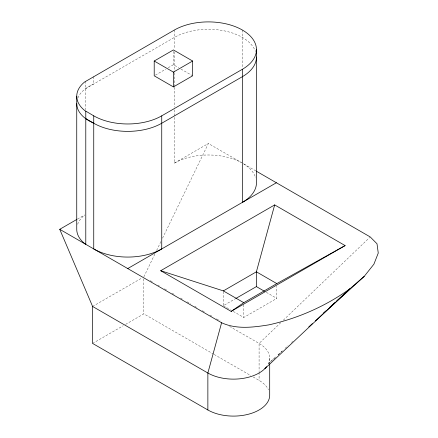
<?xml version="1.0" encoding="UTF-8"?>
<svg xmlns="http://www.w3.org/2000/svg" width="438" height="438" viewBox="0 0 438 438"><rect width="100%" height="100%" fill="white"/><g stroke="black" fill="none" stroke-linecap="round" stroke-linejoin="round"><path stroke-width="0.33" stroke-dasharray="2.19 1.64" d="M154.833 254.139L143.828 276.882L145.011 277.566M156.618 250.448L161.08 241.228M162.569 238.157L208.373 143.494L242.373 163.122M280.824 322.603L259.088 343.43L259.088 371.659M283.293 320.238L369.738 237.412M229.534 326.365L259.088 343.43A36.223 20.915 0 0 1 268.467 363.628L276.006 356.702M278.015 354.851L282.537 350.696M285.05 348.385L288.067 345.615M291.588 342.379L292.589 341.459M268.467 363.628L273.504 359.04M274.007 358.58L276.022 356.74M278.042 354.906L282.072 351.232M85.788 88.569L174.373 37.427A48.081 27.758 0 0 1 222.334 30.49A48.081 27.758 0 0 1 255.535 51.64M155.37 75.139L165.849 69.089M168.176 67.748L173.415 64.72L178.655 67.748M77.504 219.055L84.605 214.948M174.373 117.351L174.373 163.122L208.373 143.494M92.599 306.458L142.06 277.9M92.599 343.43L123.22 325.752M125.575 324.394L143.828 313.854L213.574 354.123M223.342 291.566L223.342 305.68L235.146 298.864M233.262 311.407L243.769 317.473L276.821 298.393L276.821 286.293M180.987 69.089L192.627 75.812M255.858 170.908L242.959 163.462A48.081 27.758 0 0 1 255.726 177.932M266.315 292.327L276.821 298.393M223.342 305.68L230.344 309.726M150.327 280.638L152.692 282.001M158.014 285.072L159.197 285.757M164.513 288.828L166.878 290.191M172.2 293.263L175.156 294.971M180.472 298.043L182.838 299.406M186.977 301.793L190.525 303.841M194.658 306.233L197.023 307.596M202.345 310.668L204.71 312.031M210.026 315.103L212.392 316.471M216.531 318.859L220.079 320.906M214.166 354.462L250.815 375.623M253.18 376.987L259.088 380.398A36.223 20.915 0 0 1 268.467 389.776M269.699 358.218L269.699 362.921M259.088 372.333L259.088 380.398M243.769 304.706L243.769 317.473M242.373 30.03L242.373 68.169M174.373 30.03L174.373 49.04M174.373 51.772L174.373 72.265M174.373 72.949L174.373 86.609M174.373 87.293L174.373 107.107M174.373 109.839L174.373 116.672M173.415 51.279L173.415 64.72M143.828 278.902L143.828 313.854M93.743 76.584L93.743 83.976L88.815 86.478L84.611 89.385A42.502 24.539 0 0 0 77.641 98.588M85.788 81.172L85.788 109.746M174.373 163.122A48.081 27.758 0 0 1 241.245 162.493M77.641 224.289A42.502 24.539 0 0 1 84.611 215.085"/><path stroke-width="0.66" d="M76.907 219.394L59.743 229.304L221.601 322.751L207.864 373.006L207.864 409.973A36.223 20.915 0 0 0 247.339 414.507A36.223 20.915 0 0 0 269.699 395.185L269.699 363.595M274.675 204.913L160.708 270.711L231.144 311.38L345.117 245.581L274.675 204.913L256.394 271.812L256.394 286.6L235.737 298.524M315.333 320.923L364.219 276.378L373.899 264.191L378.257 253.071L377.009 243.78L370.23 236.942L256.444 171.247M264.848 368.676L349.891 288.801L364.219 276.378M323.249 313.28L325.762 310.975M329.787 307.279L334.813 302.658M336.822 300.807L349.891 288.801C325.664 306.2 297.911 318.431 268.801 324.87C253.18 327.356 236.476 329.573 221.601 322.751M308.785 326.89L312.31 323.677M231.144 311.38L243.769 302.685L276.821 283.605L345.117 245.581M154.209 61.024L173.415 49.932L192.627 61.024L192.627 75.812L173.415 86.905L154.209 75.812L154.209 61.024L173.415 72.117L192.627 61.024M161.742 115.84L242.373 69.292A48.081 27.758 0 0 0 242.373 30.03A48.081 27.758 0 0 0 174.373 30.03L84.611 81.994A42.502 24.539 0 0 0 84.611 110.431L93.743 115.84A48.081 27.758 0 0 0 161.742 115.84L161.742 248.937A48.081 27.758 0 0 1 93.743 248.937L93.743 115.84M127.743 268.565L276.373 182.756M160.708 270.711L223.342 290.892L256.394 271.812L276.821 283.605M256.46 57.055A48.081 27.758 0 0 1 242.373 76.683L161.742 123.237A48.081 27.758 0 0 1 93.743 123.237L88.815 120.735L84.611 117.827A42.502 24.539 0 0 1 76.743 103.609M85.788 118.643L93.743 123.237M256.394 286.6L264.563 291.314M223.342 290.892L243.769 302.685M59.743 229.304L92.599 306.458L207.864 373.006A36.223 20.915 0 0 0 266.567 366.726M207.864 409.973L92.599 343.43L92.599 306.458M256.46 49.658L256.46 182.756A48.081 27.758 0 0 1 242.373 202.383L242.373 69.292M173.415 72.117L173.415 86.905M85.788 111.252L85.788 244.344L84.611 243.528A42.502 24.539 0 0 1 76.743 229.304L76.743 96.212"/></g></svg>
